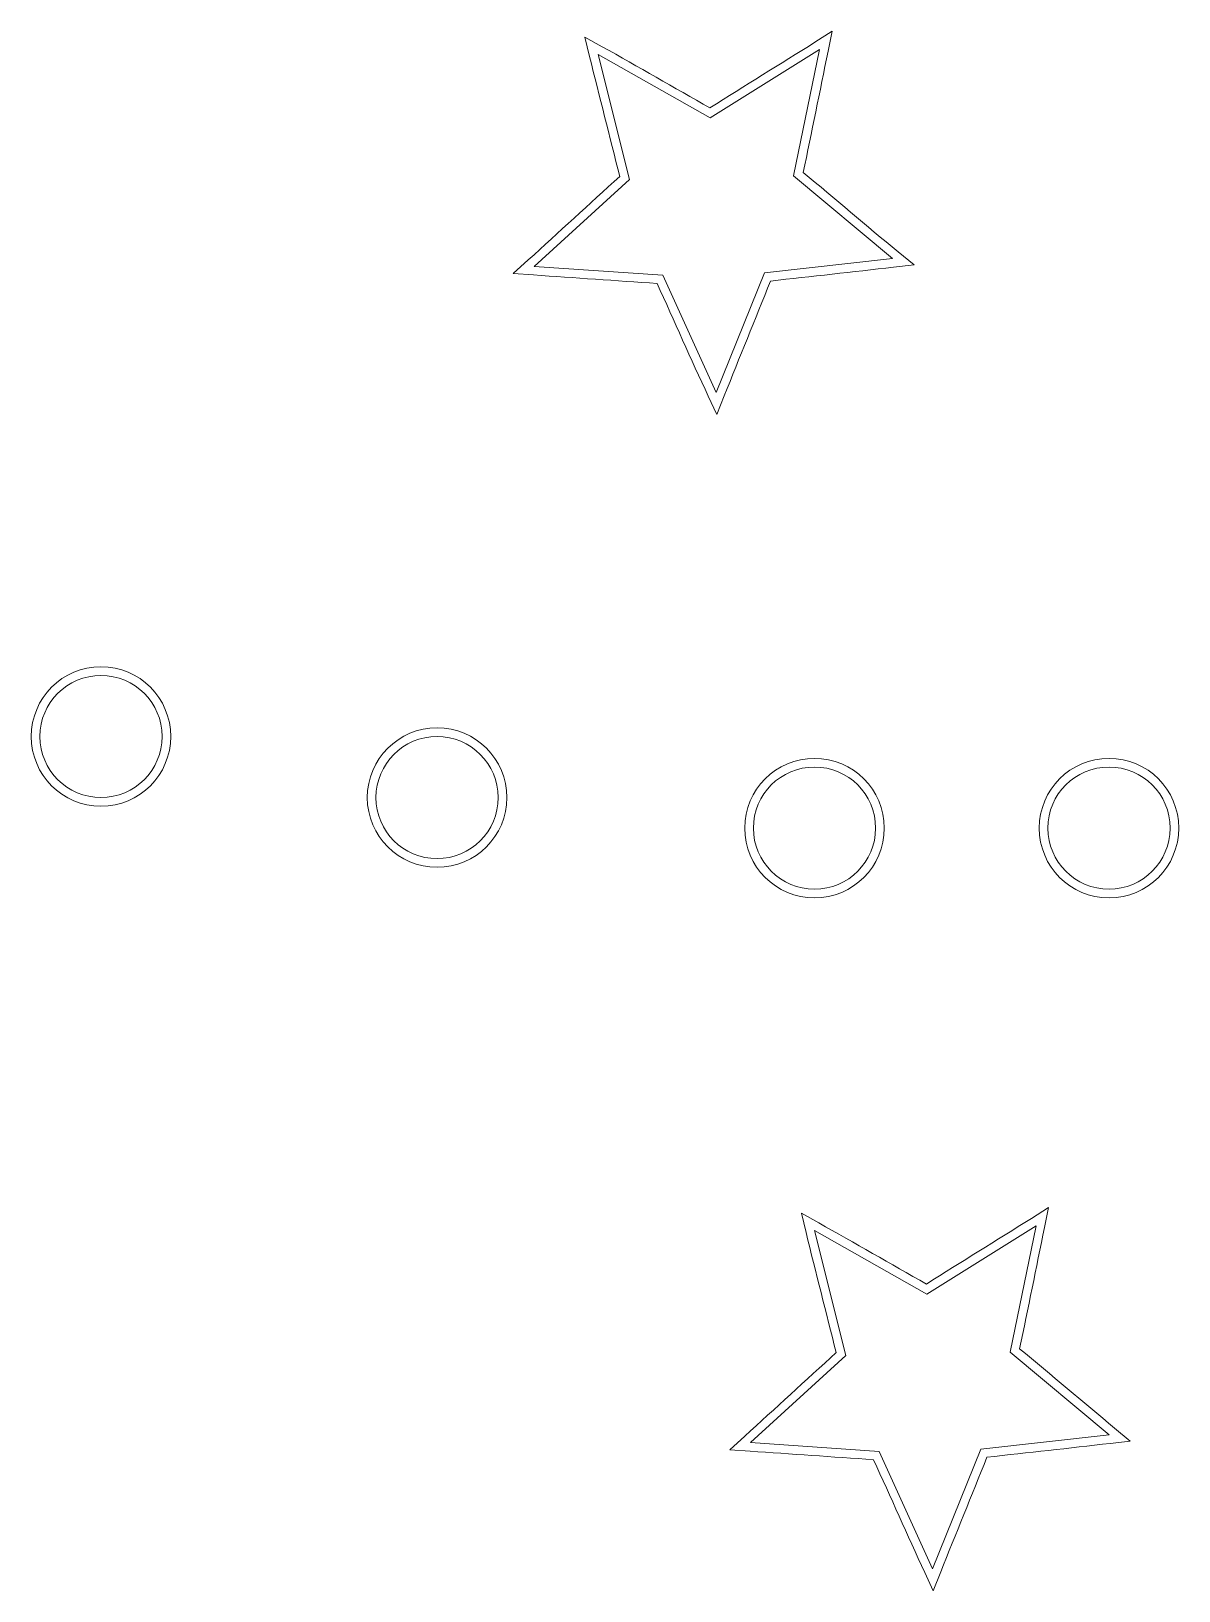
# Model space of a CAD drawing. Header units: centimetres. Extents: x -6.8 to 6.8, y -12 to 12.
# Drawn here: x 0.604 to 2.39, y -3.68 to -1.252 of the extents above; entities that cross this region are included whole.
import ezdxf

# ---------------------------------------------------------------- set-up
doc = ezdxf.new("R2010")
doc.units = ezdxf.units.CM
doc.header["$MEASUREMENT"] = 0
doc.layers.add('layer 1', color=7, linetype='Continuous')

msp = doc.modelspace()

# ---------------------------------------------------------------- linework, layer by layer
at = {"layer": 'layer 1', "color": 250, "lineweight": 9}
for points, knots in [([(1.57824, -1.64509), (1.51417, -1.64074), (1.45011, -1.6362), (1.38604, -1.63187), (1.38604, -1.63187), (1.38604, -1.63187), (1.35441, -1.62972), (1.35441, -1.62972), (1.35441, -1.62972), (1.35441, -1.62972), (1.37786, -1.6084), (1.37786, -1.6084), (1.37786, -1.6084), (1.42533, -1.56515), (1.4726, -1.52168), (1.5201, -1.47846), (1.5201, -1.47846), (1.5046, -1.41614), (1.48831, -1.35391), (1.47325, -1.29152), (1.47325, -1.29152), (1.47325, -1.29152), (1.46601, -1.26152), (1.46601, -1.26152), (1.46601, -1.26152), (1.46601, -1.26152), (1.49296, -1.27656), (1.49296, -1.27656), (1.49296, -1.27656), (1.54899, -1.3078), (1.60458, -1.34009), (1.66046, -1.3717), (1.66046, -1.3717), (1.71456, -1.33721), (1.76946, -1.30374), (1.82374, -1.26949), (1.82374, -1.26949), (1.82374, -1.26949), (1.85059, -1.25232), (1.85059, -1.25232), (1.85059, -1.25232), (1.85059, -1.25232), (1.84423, -1.28358), (1.84423, -1.28358), (1.84423, -1.28358), (1.83144, -1.34649), (1.81854, -1.40942), (1.80554, -1.47229), (1.80554, -1.47229), (1.85494, -1.51322), (1.90371, -1.55493), (1.9531, -1.59589), (1.9531, -1.59589), (1.9531, -1.59589), (1.97802, -1.61605), (1.97802, -1.61605), (1.97802, -1.61605), (1.97802, -1.61605), (1.94611, -1.61976), (1.94611, -1.61976), (1.94611, -1.61976), (1.88234, -1.62721), (1.81846, -1.63397), (1.75465, -1.64126), (1.75465, -1.64126), (1.73077, -1.70084), (1.70649, -1.76027), (1.68269, -1.8199), (1.68269, -1.8199), (1.68269, -1.8199), (1.67128, -1.84895), (1.67128, -1.84895), (1.67128, -1.84895), (1.67128, -1.84895), (1.65792, -1.82069), (1.65792, -1.82069), (1.65792, -1.82069), (1.63055, -1.7628), (1.60483, -1.7035), (1.57824, -1.64509)], [0, 0, 0, 0, 0.047619, 0.047619, 0.047619, 0.047619, 0.0952381, 0.0952381, 0.0952381, 0.0952381, 0.1428571, 0.1428571, 0.1428571, 0.1428571, 0.1904762, 0.1904762, 0.1904762, 0.1904762, 0.2380952, 0.2380952, 0.2380952, 0.2380952, 0.2857143, 0.2857143, 0.2857143, 0.2857143, 0.3333333, 0.3333333, 0.3333333, 0.3333333, 0.3809524, 0.3809524, 0.3809524, 0.3809524, 0.4285714, 0.4285714, 0.4285714, 0.4285714, 0.4761905, 0.4761905, 0.4761905, 0.4761905, 0.5238095, 0.5238095, 0.5238095, 0.5238095, 0.5714286, 0.5714286, 0.5714286, 0.5714286, 0.6190476, 0.6190476, 0.6190476, 0.6190476, 0.6666667, 0.6666667, 0.6666667, 0.6666667, 0.7142857, 0.7142857, 0.7142857, 0.7142857, 0.7619048, 0.7619048, 0.7619048, 0.7619048, 0.8095238, 0.8095238, 0.8095238, 0.8095238, 0.8571429, 0.8571429, 0.8571429, 0.8571429, 0.9047619, 0.9047619, 0.9047619, 0.9047619, 1, 1, 1, 1]), ([(0.82161, -2.35032), (0.82161, -2.41029), (0.77298, -2.45891), (0.71301, -2.45891), (0.71301, -2.45891), (0.65306, -2.45891), (0.60443, -2.41027), (0.60443, -2.35032), (0.60443, -2.35032), (0.60443, -2.29036), (0.65306, -2.24175), (0.71301, -2.24175), (0.71301, -2.24175), (0.77298, -2.24175), (0.82161, -2.29036), (0.82161, -2.35032)], [0, 0, 0, 0, 0.2, 0.2, 0.2, 0.2, 0.4, 0.4, 0.4, 0.4, 0.6, 0.6, 0.6, 0.6, 1, 1, 1, 1]), ([(1.34448, -2.4454), (1.34448, -2.50535), (1.29585, -2.55398), (1.2359, -2.55398), (1.2359, -2.55398), (1.17595, -2.55398), (1.12733, -2.50535), (1.12733, -2.4454), (1.12733, -2.4454), (1.12733, -2.38543), (1.17593, -2.33681), (1.2359, -2.33681), (1.2359, -2.33681), (1.29586, -2.33681), (1.34448, -2.38543), (1.34448, -2.4454)], [0, 0, 0, 0, 0.2, 0.2, 0.2, 0.2, 0.4, 0.4, 0.4, 0.4, 0.6, 0.6, 0.6, 0.6, 1, 1, 1, 1]), ([(1.9317, -2.49294), (1.9317, -2.5529), (1.88308, -2.60151), (1.82312, -2.60151), (1.82312, -2.60151), (1.76316, -2.60151), (1.71455, -2.55289), (1.71455, -2.49294), (1.71455, -2.49294), (1.71455, -2.43297), (1.76315, -2.38435), (1.82312, -2.38435), (1.82312, -2.38435), (1.8831, -2.38435), (1.9317, -2.43296), (1.9317, -2.49294)], [0, 0, 0, 0, 0.2, 0.2, 0.2, 0.2, 0.4, 0.4, 0.4, 0.4, 0.6, 0.6, 0.6, 0.6, 1, 1, 1, 1]), ([(2.38988, -2.49294), (2.38988, -2.55289), (2.34126, -2.60151), (2.28131, -2.60151), (2.28131, -2.60151), (2.22134, -2.60151), (2.17273, -2.5529), (2.17273, -2.49294), (2.17273, -2.49294), (2.17273, -2.43296), (2.22133, -2.38435), (2.28131, -2.38435), (2.28131, -2.38435), (2.34128, -2.38435), (2.38988, -2.43297), (2.38988, -2.49294)], [0, 0, 0, 0, 0.2, 0.2, 0.2, 0.2, 0.4, 0.4, 0.4, 0.4, 0.6, 0.6, 0.6, 0.6, 1, 1, 1, 1]), ([(1.91499, -3.47616), (1.85092, -3.47181), (1.78686, -3.46729), (1.72279, -3.46294), (1.72279, -3.46294), (1.72279, -3.46294), (1.69116, -3.46079), (1.69116, -3.46079), (1.69116, -3.46079), (1.69116, -3.46079), (1.71461, -3.43947), (1.71461, -3.43947), (1.71461, -3.43947), (1.76207, -3.39623), (1.80934, -3.35275), (1.85683, -3.30953), (1.85683, -3.30953), (1.84134, -3.24722), (1.82505, -3.18498), (1.80999, -3.1226), (1.80999, -3.1226), (1.80999, -3.1226), (1.80274, -3.09259), (1.80274, -3.09259), (1.80274, -3.09259), (1.80274, -3.09259), (1.82969, -3.10763), (1.82969, -3.10763), (1.82969, -3.10763), (1.88574, -3.13888), (1.94135, -3.17116), (1.99722, -3.20278), (1.99722, -3.20278), (2.05131, -3.16828), (2.10621, -3.13482), (2.16047, -3.10058), (2.16047, -3.10058), (2.16047, -3.10058), (2.18733, -3.08339), (2.18733, -3.08339), (2.18733, -3.08339), (2.18733, -3.08339), (2.18097, -3.11468), (2.18097, -3.11468), (2.18097, -3.11468), (2.16817, -3.17758), (2.15527, -3.2405), (2.14228, -3.30338), (2.14228, -3.30338), (2.19171, -3.3443), (2.24061, -3.38594), (2.28993, -3.42702), (2.28993, -3.42702), (2.28993, -3.42702), (2.31426, -3.44713), (2.31426, -3.44713), (2.31426, -3.44713), (2.31426, -3.44713), (2.2829, -3.45084), (2.2829, -3.45084), (2.2829, -3.45084), (2.21914, -3.4584), (2.1552, -3.46507), (2.0914, -3.47234), (2.0914, -3.47234), (2.06752, -3.53193), (2.04324, -3.59135), (2.01944, -3.65098), (2.01944, -3.65098), (2.01944, -3.65098), (2.00792, -3.68031), (2.00792, -3.68031), (2.00792, -3.68031), (2.00792, -3.68031), (1.99462, -3.65169), (1.99462, -3.65169), (1.99462, -3.65169), (1.96759, -3.59349), (1.94162, -3.5346), (1.91499, -3.47616)], [0, 0, 0, 0, 0.047619, 0.047619, 0.047619, 0.047619, 0.0952381, 0.0952381, 0.0952381, 0.0952381, 0.1428571, 0.1428571, 0.1428571, 0.1428571, 0.1904762, 0.1904762, 0.1904762, 0.1904762, 0.2380952, 0.2380952, 0.2380952, 0.2380952, 0.2857143, 0.2857143, 0.2857143, 0.2857143, 0.3333333, 0.3333333, 0.3333333, 0.3333333, 0.3809524, 0.3809524, 0.3809524, 0.3809524, 0.4285714, 0.4285714, 0.4285714, 0.4285714, 0.4761905, 0.4761905, 0.4761905, 0.4761905, 0.5238095, 0.5238095, 0.5238095, 0.5238095, 0.5714286, 0.5714286, 0.5714286, 0.5714286, 0.6190476, 0.6190476, 0.6190476, 0.6190476, 0.6666667, 0.6666667, 0.6666667, 0.6666667, 0.7142857, 0.7142857, 0.7142857, 0.7142857, 0.7619048, 0.7619048, 0.7619048, 0.7619048, 0.8095238, 0.8095238, 0.8095238, 0.8095238, 0.8571429, 0.8571429, 0.8571429, 0.8571429, 0.9047619, 0.9047619, 0.9047619, 0.9047619, 1, 1, 1, 1])]:
    msp.add_open_spline(points, degree=3, knots=knots, dxfattribs=at)
at = {"layer": 'layer 1', "lineweight": 9}
for points, knots in [([(1.7451, -1.62875), (1.7451, -1.62875), (1.67013, -1.81493), (1.67013, -1.81493), (1.67013, -1.81493), (1.67013, -1.81493), (1.58718, -1.63216), (1.58718, -1.63216), (1.58718, -1.63216), (1.58718, -1.63216), (1.38696, -1.61839), (1.38696, -1.61839), (1.38696, -1.61839), (1.38696, -1.61839), (1.53515, -1.48303), (1.53515, -1.48303), (1.53515, -1.48303), (1.53515, -1.48303), (1.48638, -1.28835), (1.48638, -1.28835), (1.48638, -1.28835), (1.48638, -1.28835), (1.66089, -1.38745), (1.66089, -1.38745), (1.66089, -1.38745), (1.66089, -1.38745), (1.83099, -1.28089), (1.83099, -1.28089), (1.83099, -1.28089), (1.83099, -1.28089), (1.79067, -1.47751), (1.79067, -1.47751), (1.79067, -1.47751), (1.79067, -1.47751), (1.94455, -1.60635), (1.94455, -1.60635), (1.94455, -1.60635), (1.94455, -1.60635), (1.7451, -1.62875), (1.7451, -1.62875)], [0, 0, 0, 0, 0.0909091, 0.0909091, 0.0909091, 0.0909091, 0.1818182, 0.1818182, 0.1818182, 0.1818182, 0.2727273, 0.2727273, 0.2727273, 0.2727273, 0.3636364, 0.3636364, 0.3636364, 0.3636364, 0.4545455, 0.4545455, 0.4545455, 0.4545455, 0.5454545, 0.5454545, 0.5454545, 0.5454545, 0.6363636, 0.6363636, 0.6363636, 0.6363636, 0.7272727, 0.7272727, 0.7272727, 0.7272727, 0.8181818, 0.8181818, 0.8181818, 0.8181818, 1, 1, 1, 1]), ([(0.8081, -2.35032), (0.8081, -2.29781), (0.76552, -2.25526), (0.71301, -2.25526), (0.71301, -2.25526), (0.66052, -2.25526), (0.61794, -2.29781), (0.61794, -2.35032), (0.61794, -2.35032), (0.61794, -2.40283), (0.66052, -2.4454), (0.71301, -2.4454), (0.71301, -2.4454), (0.76552, -2.4454), (0.8081, -2.40283), (0.8081, -2.35032)], [0, 0, 0, 0, 0.2, 0.2, 0.2, 0.2, 0.4, 0.4, 0.4, 0.4, 0.6, 0.6, 0.6, 0.6, 1, 1, 1, 1]), ([(1.33097, -2.4454), (1.33097, -2.39288), (1.28841, -2.35032), (1.2359, -2.35032), (1.2359, -2.35032), (1.18339, -2.35032), (1.14084, -2.39288), (1.14084, -2.4454), (1.14084, -2.4454), (1.14084, -2.4979), (1.18339, -2.54046), (1.2359, -2.54046), (1.2359, -2.54046), (1.28841, -2.54046), (1.33097, -2.4979), (1.33097, -2.4454)], [0, 0, 0, 0, 0.2, 0.2, 0.2, 0.2, 0.4, 0.4, 0.4, 0.4, 0.6, 0.6, 0.6, 0.6, 1, 1, 1, 1]), ([(1.91819, -2.49294), (1.91819, -2.44041), (1.87564, -2.39786), (1.82312, -2.39786), (1.82312, -2.39786), (1.77062, -2.39786), (1.72805, -2.44041), (1.72805, -2.49294), (1.72805, -2.49294), (1.72805, -2.54543), (1.77062, -2.58801), (1.82312, -2.58801), (1.82312, -2.58801), (1.87564, -2.58801), (1.91819, -2.54543), (1.91819, -2.49294)], [0, 0, 0, 0, 0.2, 0.2, 0.2, 0.2, 0.4, 0.4, 0.4, 0.4, 0.6, 0.6, 0.6, 0.6, 1, 1, 1, 1]), ([(2.37637, -2.49294), (2.37637, -2.44041), (2.3338, -2.39786), (2.28131, -2.39786), (2.28131, -2.39786), (2.22879, -2.39786), (2.18623, -2.44041), (2.18623, -2.49294), (2.18623, -2.49294), (2.18623, -2.54543), (2.22879, -2.58801), (2.28131, -2.58801), (2.28131, -2.58801), (2.3338, -2.58801), (2.37637, -2.54543), (2.37637, -2.49294)], [0, 0, 0, 0, 0.2, 0.2, 0.2, 0.2, 0.4, 0.4, 0.4, 0.4, 0.6, 0.6, 0.6, 0.6, 1, 1, 1, 1]), ([(2.08185, -3.45983), (2.08185, -3.45983), (2.00688, -3.646), (2.00688, -3.646), (2.00688, -3.646), (2.00688, -3.646), (1.92393, -3.46324), (1.92393, -3.46324), (1.92393, -3.46324), (1.92393, -3.46324), (1.7237, -3.44946), (1.7237, -3.44946), (1.7237, -3.44946), (1.7237, -3.44946), (1.87188, -3.3141), (1.87188, -3.3141), (1.87188, -3.3141), (1.87188, -3.3141), (1.82312, -3.11942), (1.82312, -3.11942), (1.82312, -3.11942), (1.82312, -3.11942), (1.99765, -3.21852), (1.99765, -3.21852), (1.99765, -3.21852), (1.99765, -3.21852), (2.16773, -3.11198), (2.16773, -3.11198), (2.16773, -3.11198), (2.16773, -3.11198), (2.1274, -3.3086), (2.1274, -3.3086), (2.1274, -3.3086), (2.1274, -3.3086), (2.28131, -3.43742), (2.28131, -3.43742), (2.28131, -3.43742), (2.28131, -3.43742), (2.08185, -3.45983), (2.08185, -3.45983)], [0, 0, 0, 0, 0.0909091, 0.0909091, 0.0909091, 0.0909091, 0.1818182, 0.1818182, 0.1818182, 0.1818182, 0.2727273, 0.2727273, 0.2727273, 0.2727273, 0.3636364, 0.3636364, 0.3636364, 0.3636364, 0.4545455, 0.4545455, 0.4545455, 0.4545455, 0.5454545, 0.5454545, 0.5454545, 0.5454545, 0.6363636, 0.6363636, 0.6363636, 0.6363636, 0.7272727, 0.7272727, 0.7272727, 0.7272727, 0.8181818, 0.8181818, 0.8181818, 0.8181818, 1, 1, 1, 1])]:
    msp.add_open_spline(points, degree=3, knots=knots, dxfattribs=at)

doc.saveas('drawing.dxf')
